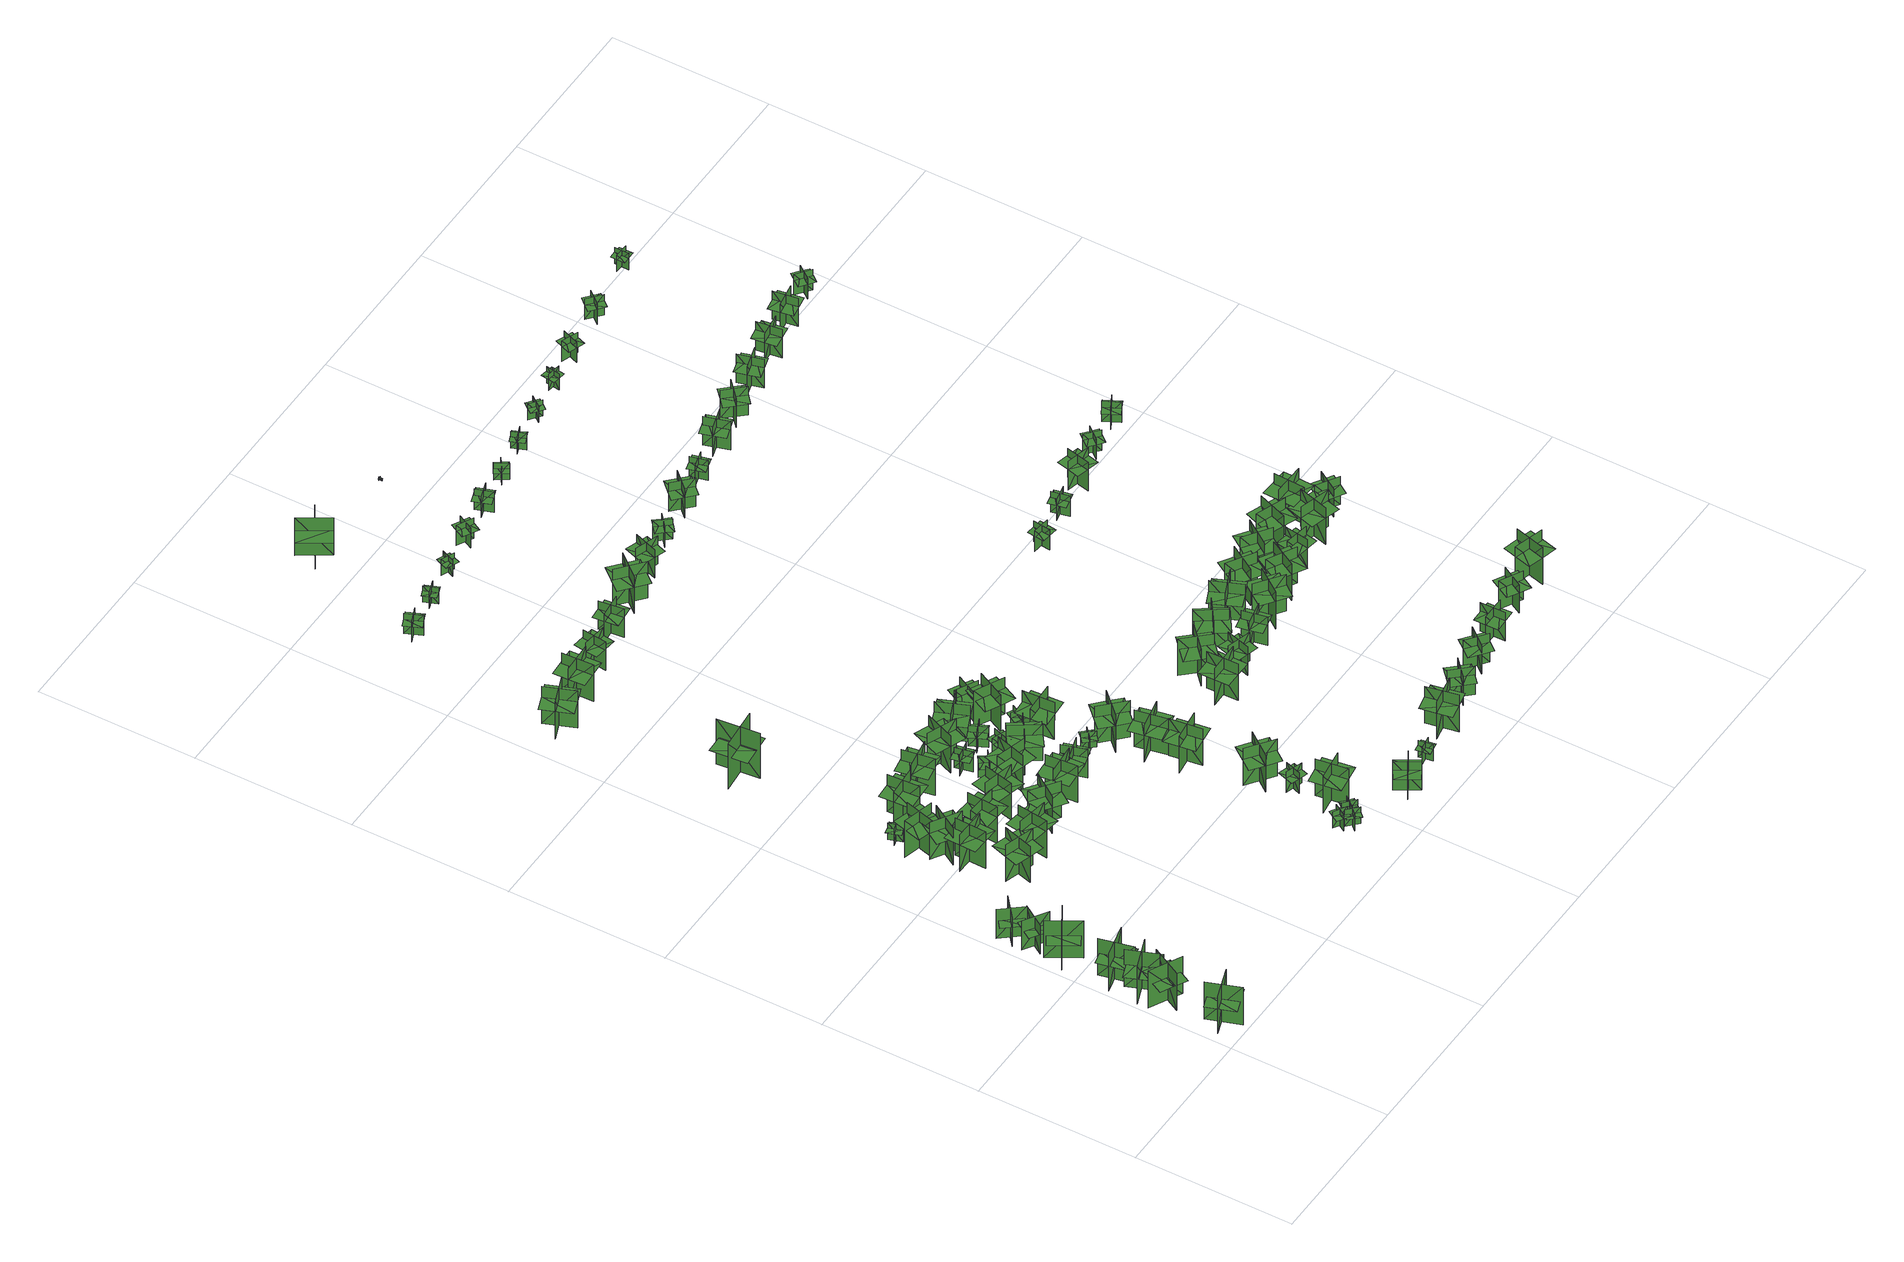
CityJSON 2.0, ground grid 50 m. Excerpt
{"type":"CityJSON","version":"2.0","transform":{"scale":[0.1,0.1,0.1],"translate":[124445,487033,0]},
"CityObjects":{
"tree1":{"type":"SolitaryVegetationObject","geometry":[{"type":"MultiSurface","lod":"1","boundaries":[[[0,1,2]],[[0,2,3]],[[4,5,6]],[[4,6,7]],[[8,9,10]],[[8,10,11]],[[8,12,13]],[[8,13,9]]]}]},
"tree2":{"type":"SolitaryVegetationObject","geometry":[{"type":"MultiSurface","lod":"1","boundaries":[[[14,15,16]],[[14,16,17]],[[18,19,20]],[[18,20,21]],[[22,23,24]],[[22,24,25]],[[22,26,27]],[[22,27,23]]]}]},
"tree3":{"type":"SolitaryVegetationObject","geometry":[{"type":"MultiSurface","lod":"1","boundaries":[[[28,29,30]],[[28,30,31]],[[32,33,34]],[[32,34,35]],[[36,37,38]],[[36,38,39]],[[36,40,41]],[[36,41,37]]]}]},
"tree4":{"type":"SolitaryVegetationObject","geometry":[{"type":"MultiSurface","lod":"1","boundaries":[[[42,43,44]],[[42,44,45]],[[46,47,48]],[[46,48,49]],[[50,51,52]],[[50,52,53]],[[50,54,55]],[[50,55,51]]]}]},
"tree5":{"type":"SolitaryVegetationObject","geometry":[{"type":"MultiSurface","lod":"1","boundaries":[[[56,57,58]],[[56,58,59]],[[60,61,62]],[[60,62,63]],[[64,65,66]],[[64,66,67]],[[64,68,69]],[[64,69,65]]]}]},
"tree6":{"type":"SolitaryVegetationObject","geometry":[{"type":"MultiSurface","lod":"1","boundaries":[[[70,71,72]],[[70,72,73]],[[74,75,76]],[[74,76,77]],[[78,79,80]],[[78,80,81]],[[78,82,83]],[[78,83,79]]]}]},
"tree7":{"type":"SolitaryVegetationObject","geometry":[{"type":"MultiSurface","lod":"1","boundaries":[[[84,85,86]],[[84,86,87]],[[88,89,90]],[[88,90,91]],[[92,93,94]],[[92,94,95]],[[92,96,97]],[[92,97,93]]]}]},
"tree8":{"type":"SolitaryVegetationObject","geometry":[{"type":"MultiSurface","lod":"1","boundaries":[[[98,99,100]],[[98,100,101]],[[102,103,104]],[[102,104,105]],[[106,107,108]],[[106,108,109]],[[106,109,110]],[[106,110,111]]]}]},
"tree9":{"type":"SolitaryVegetationObject","geometry":[{"type":"MultiSurface","lod":"1","boundaries":[[[112,113,114]],[[112,114,115]],[[116,117,118]],[[116,118,119]],[[120,121,122]],[[120,122,123]],[[120,123,124]],[[120,124,125]]]}]},
"tree10":{"type":"SolitaryVegetationObject","geometry":[{"type":"MultiSurface","lod":"1","boundaries":[[[126,127,128]],[[126,128,129]],[[130,131,132]],[[130,132,133]],[[134,135,136]],[[134,136,137]],[[134,137,138]],[[134,138,139]]]}]},
"tree11":{"type":"SolitaryVegetationObject","geometry":[{"type":"MultiSurface","lod":"1","boundaries":[[[140,141,142]],[[140,142,143]],[[144,145,146]],[[144,146,147]],[[148,149,150]],[[148,150,151]],[[148,151,152]],[[148,152,153]]]}]},
"tree12":{"type":"SolitaryVegetationObject","geometry":[{"type":"MultiSurface","lod":"1","boundaries":[[[154,155,156]],[[154,156,157]],[[158,159,160]],[[158,160,161]],[[162,163,164]],[[162,164,165]],[[162,165,166]],[[162,166,167]]]}]},
"tree13":{"type":"SolitaryVegetationObject","geometry":[{"type":"MultiSurface","lod":"1","boundaries":[[[168,169,170]],[[168,170,171]],[[172,173,174]],[[172,174,175]],[[176,177,178]],[[176,178,179]],[[176,179,180]],[[176,180,181]]]}]},
"tree14":{"type":"SolitaryVegetationObject","geometry":[{"type":"MultiSurface","lod":"1","boundaries":[[[182,183,184]],[[182,184,185]],[[186,187,188]],[[186,188,189]],[[190,191,192]],[[190,192,193]],[[190,193,194]],[[190,194,195]]]}]},
"tree15":{"type":"SolitaryVegetationObject","geometry":[{"type":"MultiSurface","lod":"1","boundaries":[[[196,197,198]],[[196,198,199]],[[200,201,202]],[[200,202,203]],[[204,205,206]],[[204,206,207]],[[204,207,208]],[[204,208,209]]]}]},
"tree16":{"type":"SolitaryVegetationObject","geometry":[{"type":"MultiSurface","lod":"1","boundaries":[[[210,211,212]],[[210,212,213]],[[214,215,216]],[[214,216,217]],[[218,219,220]],[[218,220,221]],[[218,222,223]],[[218,223,219]]]}]},
"tree17":{"type":"SolitaryVegetationObject","geometry":[{"type":"MultiSurface","lod":"1","boundaries":[[[224,225,226]],[[224,226,227]],[[228,229,230]],[[228,230,231]],[[232,233,234]],[[232,234,235]],[[232,235,236]],[[232,236,237]]]}]},
"tree18":{"type":"SolitaryVegetationObject","geometry":[{"type":"MultiSurface","lod":"1","boundaries":[[[238,239,240]],[[238,240,241]],[[242,243,244]],[[242,244,245]],[[246,247,248]],[[246,248,249]],[[246,249,250]],[[246,250,251]]]}]},
"tree19":{"type":"SolitaryVegetationObject","geometry":[{"type":"MultiSurface","lod":"1","boundaries":[[[252,253,254]],[[252,254,255]],[[256,257,258]],[[256,258,259]],[[260,261,262]],[[260,262,263]],[[260,263,264]],[[260,264,265]]]}]},
"tree20":{"type":"SolitaryVegetationObject","geometry":[{"type":"MultiSurface","lod":"1","boundaries":[[[266,267,268]],[[266,268,269]],[[270,271,272]],[[270,272,273]],[[274,275,276]],[[274,276,277]],[[274,277,278]],[[274,278,279]]]}]},
"tree21":{"type":"SolitaryVegetationObject","geometry":[{"type":"MultiSurface","lod":"1","boundaries":[[[280,281,282]],[[280,282,283]],[[284,285,286]],[[284,286,287]],[[288,289,290]],[[288,290,291]],[[288,291,292]],[[288,292,293]]]}]},
"tree22":{"type":"SolitaryVegetationObject","geometry":[{"type":"MultiSurface","lod":"1","boundaries":[[[294,295,296]],[[294,296,297]],[[298,299,300]],[[298,300,301]],[[302,303,304]],[[302,304,305]],[[302,305,306]],[[302,306,307]]]}]},
"tree23":{"type":"SolitaryVegetationObject","geometry":[{"type":"MultiSurface","lod":"1","boundaries":[[[308,309,310]],[[308,310,311]],[[312,313,314]],[[312,314,315]],[[316,317,318]],[[316,318,319]],[[316,319,320]],[[316,320,321]]]}]},
"tree24":{"type":"SolitaryVegetationObject","geometry":[{"type":"MultiSurface","lod":"1","boundaries":[[[322,323,324]],[[322,324,325]],[[326,327,328]],[[326,328,329]],[[330,331,332]],[[330,332,333]],[[330,333,334]],[[330,334,335]]]}]},
"tree25":{"type":"SolitaryVegetationObject","geometry":[{"type":"MultiSurface","lod":"1","boundaries":[[[336,337,338]],[[336,338,339]],[[340,341,342]],[[340,342,343]],[[344,345,346]],[[344,346,347]],[[344,347,348]],[[344,348,349]]]}]},
"tree26":{"type":"SolitaryVegetationObject","geometry":[{"type":"MultiSurface","lod":"1","boundaries":[[[350,351,352]],[[350,352,353]],[[354,355,356]],[[354,356,357]],[[358,359,360]],[[358,360,361]],[[358,361,362]],[[358,362,363]]]}]},
"tree27":{"type":"SolitaryVegetationObject","geometry":[{"type":"MultiSurface","lod":"1","boundaries":[[[364,365,366]],[[364,366,367]],[[368,369,370]],[[368,370,371]],[[372,373,374]],[[372,374,375]],[[372,375,376]],[[372,376,377]]]}]},
"tree28":{"type":"SolitaryVegetationObject","geometry":[{"type":"MultiSurface","lod":"1","boundaries":[[[378,379,380]],[[378,380,381]],[[382,383,384]],[[382,384,385]],[[386,387,388]],[[386,388,389]],[[386,389,390]],[[386,390,391]]]}]},
"tree29":{"type":"SolitaryVegetationObject","geometry":[{"type":"MultiSurface","lod":"1","boundaries":[[[392,393,394]],[[392,394,395]],[[396,397,398]],[[396,398,399]],[[400,401,402]],[[400,402,403]],[[400,403,404]],[[400,404,405]]]}]},
"tree30":{"type":"SolitaryVegetationObject","geometry":[{"type":"MultiSurface","lod":"1","boundaries":[[[406,407,408]],[[406,408,409]],[[410,411,412]],[[410,412,413]],[[414,415,416]],[[414,416,417]],[[414,417,418]],[[414,418,419]]]}]},
"tree31":{"type":"SolitaryVegetationObject","geometry":[{"type":"MultiSurface","lod":"1","boundaries":[[[420,421,422]],[[420,422,423]],[[424,425,426]],[[424,426,427]],[[428,429,430]],[[428,430,431]],[[428,431,432]],[[428,432,433]]]}]},
"tree32":{"type":"SolitaryVegetationObject","geometry":[{"type":"MultiSurface","lod":"1","boundaries":[[[434,435,436]],[[434,436,437]],[[438,439,440]],[[438,440,441]],[[442,443,444]],[[442,444,445]],[[442,445,446]],[[442,446,447]]]}]},
"tree33":{"type":"SolitaryVegetationObject","geometry":[{"type":"MultiSurface","lod":"1","boundaries":[[[448,449,450]],[[448,450,451]],[[452,453,454]],[[452,454,455]],[[456,457,458]],[[456,458,459]],[[456,459,460]],[[456,460,461]]]}]},
"tree34":{"type":"SolitaryVegetationObject","geometry":[{"type":"MultiSurface","lod":"1","boundaries":[[[462,463,464]],[[462,464,465]],[[466,467,468]],[[466,468,469]],[[470,471,472]],[[470,472,473]],[[470,473,474]],[[470,474,475]]]}]},
"tree35":{"type":"SolitaryVegetationObject","geometry":[{"type":"MultiSurface","lod":"1","boundaries":[[[476,477,478]],[[476,478,479]],[[480,481,482]],[[480,482,483]],[[484,485,486]],[[484,486,487]],[[484,487,488]],[[484,488,489]]]}]},
"tree36":{"type":"SolitaryVegetationObject","geometry":[{"type":"MultiSurface","lod":"1","boundaries":[[[490,491,492]],[[490,492,493]],[[494,495,496]],[[494,496,497]],[[498,499,500]],[[498,500,501]],[[498,501,502]],[[498,502,503]]]}]},
"tree37":{"type":"SolitaryVegetationObject","geometry":[{"type":"MultiSurface","lod":"1","boundaries":[[[504,505,506]],[[504,506,507]],[[508,509,510]],[[508,510,511]],[[512,513,514]],[[512,514,515]],[[512,515,516]],[[512,516,517]]]}]},
"tree38":{"type":"SolitaryVegetationObject","geometry":[{"type":"MultiSurface","lod":"1","boundaries":[[[518,519,520]],[[518,520,521]],[[522,523,524]],[[522,524,525]],[[526,527,528]],[[526,528,529]],[[526,529,530]],[[526,530,531]]]}]},
"tree39":{"type":"SolitaryVegetationObject","geometry":[{"type":"MultiSurface","lod":"1","boundaries":[[[532,533,534]],[[532,534,535]],[[536,537,538]],[[536,538,539]],[[540,541,542]],[[540,542,543]],[[540,543,544]],[[540,544,545]]]}]},
"tree40":{"type":"SolitaryVegetationObject","geometry":[{"type":"MultiSurface","lod":"1","boundaries":[[[546,547,548]],[[546,548,549]],[[550,551,552]],[[550,552,553]],[[554,555,556]],[[554,556,557]],[[554,557,558]],[[554,558,559]]]}]},
"tree41":{"type":"SolitaryVegetationObject","geometry":[{"type":"MultiSurface","lod":"1","boundaries":[[[560,561,562]],[[560,562,563]],[[564,565,566]],[[564,566,567]],[[568,569,570]],[[568,570,571]],[[568,571,572]],[[568,572,573]]]}]},
"tree42":{"type":"SolitaryVegetationObject","geometry":[{"type":"MultiSurface","lod":"1","boundaries":[[[574,575,576]],[[574,576,577]],[[578,579,580]],[[578,580,581]],[[582,583,584]],[[582,584,585]],[[582,585,586]],[[582,586,587]]]}]},
"tree43":{"type":"SolitaryVegetationObject","geometry":[{"type":"MultiSurface","lod":"1","boundaries":[[[588,589,590]],[[588,590,591]],[[592,593,594]],[[592,594,595]],[[596,597,598]],[[596,598,599]],[[596,599,600]],[[596,600,601]]]}]},
"tree44":{"type":"SolitaryVegetationObject","geometry":[{"type":"MultiSurface","lod":"1","boundaries":[[[602,603,604]],[[602,604,605]],[[606,607,608]],[[606,608,609]],[[610,611,612]],[[610,612,613]],[[610,613,614]],[[610,614,615]]]}]},
"tree45":{"type":"SolitaryVegetationObject","geometry":[{"type":"MultiSurface","lod":"1","boundaries":[[[616,617,618]],[[616,618,619]],[[620,621,622]],[[620,622,623]],[[624,625,626]],[[624,626,627]],[[624,627,628]],[[624,628,629]]]}]},
"tree46":{"type":"SolitaryVegetationObject","geometry":[{"type":"MultiSurface","lod":"1","boundaries":[[[630,631,632]],[[630,632,633]],[[634,635,636]],[[634,636,637]],[[638,639,640]],[[638,640,641]],[[638,641,642]],[[638,642,643]]]}]},
"tree47":{"type":"SolitaryVegetationObject","geometry":[{"type":"MultiSurface","lod":"1","boundaries":[[[644,645,646]],[[644,646,647]],[[648,649,650]],[[648,650,651]],[[652,653,654]],[[652,654,655]],[[652,655,656]],[[652,656,657]]]}]},
"tree48":{"type":"SolitaryVegetationObject","geometry":[{"type":"MultiSurface","lod":"1","boundaries":[[[658,659,660]],[[658,660,661]],[[662,663,664]],[[662,664,665]],[[666,667,668]],[[666,668,669]],[[666,669,670]],[[666,670,671]]]}]},
"tree49":{"type":"SolitaryVegetationObject","geometry":[{"type":"MultiSurface","lod":"1","boundaries":[[[672,673,674]],[[672,674,675]],[[676,677,678]],[[676,678,679]],[[680,681,682]],[[680,682,683]],[[680,683,684]],[[680,684,685]]]}]},
"tree50":{"type":"SolitaryVegetationObject","geometry":[{"type":"MultiSurface","lod":"1","boundaries":[[[686,687,688]],[[686,688,689]],[[690,691,692]],[[690,692,693]],[[694,695,696]],[[694,696,697]],[[694,697,698]],[[694,698,699]]]}]},
"tree51":{"type":"SolitaryVegetationObject","geometry":[{"type":"MultiSurface","lod":"1","boundaries":[[[700,701,702]],[[700,702,703]],[[704,705,706]],[[704,706,707]],[[708,709,710]],[[708,710,711]],[[708,709,712]],[[708,712,713]]]}]},
"tree52":{"type":"SolitaryVegetationObject","geometry":[{"type":"MultiSurface","lod":"1","boundaries":[[[714,715,716]],[[714,716,717]],[[718,719,720]],[[718,720,721]],[[722,723,724]],[[722,724,725]],[[722,725,726]],[[722,726,727]]]}]},
"tree53":{"type":"SolitaryVegetationObject","geometry":[{"type":"MultiSurface","lod":"1","boundaries":[[[728,729,730]],[[728,730,731]],[[732,733,734]],[[732,734,735]],[[736,737,738]],[[736,738,739]],[[736,739,740]],[[736,740,741]]]}]},
"tree54":{"type":"SolitaryVegetationObject","geometry":[{"type":"MultiSurface","lod":"1","boundaries":[[[742,743,744]],[[742,744,745]],[[746,747,748]],[[746,748,749]],[[750,751,752]],[[750,752,753]],[[750,753,754]],[[750,754,755]]]}]},
"tree55":{"type":"SolitaryVegetationObject","geometry":[{"type":"MultiSurface","lod":"1","boundaries":[[[756,757,758]],[[756,758,759]],[[760,761,762]],[[760,762,763]],[[764,765,766]],[[764,766,767]],[[764,767,768]],[[764,768,769]]]}]},
"tree56":{"type":"SolitaryVegetationObject","geometry":[{"type":"MultiSurface","lod":"1","boundaries":[[[770,771,772]],[[770,772,773]],[[774,775,776]],[[774,776,777]],[[778,779,780]],[[778,780,781]],[[778,781,782]],[[778,782,783]]]}]},
"tree57":{"type":"SolitaryVegetationObject","geometry":[{"type":"MultiSurface","lod":"1","boundaries":[[[784,785,786]],[[784,786,787]],[[788,789,790]],[[788,790,791]],[[792,793,794]],[[792,794,795]],[[792,795,796]],[[792,796,797]]]}]},
"tree58":{"type":"SolitaryVegetationObject","geometry":[{"type":"MultiSurface","lod":"1","boundaries":[[[798,799,800]],[[798,800,801]],[[802,803,804]],[[802,804,805]],[[806,807,808]],[[806,808,809]],[[806,809,810]],[[806,810,811]]]}]},
"tree59":{"type":"SolitaryVegetationObject","geometry":[{"type":"MultiSurface","lod":"1","boundaries":[[[812,813,814]],[[812,814,815]],[[816,817,818]],[[816,818,819]],[[820,821,822]],[[820,822,823]],[[820,823,824]],[[820,824,825]]]}]},
"tree60":{"type":"SolitaryVegetationObject","geometry":[{"type":"MultiSurface","lod":"1","boundaries":[[[826,827,828]],[[826,828,829]],[[830,831,832]],[[830,832,833]],[[834,835,836]],[[834,836,837]],[[834,837,838]],[[834,838,839]]]}]},
"tree61":{"type":"SolitaryVegetationObject","geometry":[{"type":"MultiSurface","lod":"1","boundaries":[[[840,841,842]],[[840,842,843]],[[844,845,846]],[[844,846,847]],[[848,849,850]],[[848,850,851]],[[848,851,852]],[[848,852,853]]]}]},
"tree62":{"type":"SolitaryVegetationObject","geometry":[{"type":"MultiSurface","lod":"1","boundaries":[[[854,855,856]],[[854,856,857]],[[858,859,860]],[[858,860,861]],[[862,863,864]],[[862,864,865]],[[862,865,866]],[[862,866,867]]]}]},
"tree63":{"type":"SolitaryVegetationObject","geometry":[{"type":"MultiSurface","lod":"1","boundaries":[[[868,869,870]],[[868,870,871]],[[872,873,874]],[[872,874,875]],[[876,877,878]],[[876,878,879]],[[876,879,880]],[[876,880,881]]]}]},
"tree64":{"type":"SolitaryVegetationObject","geometry":[{"type":"MultiSurface","lod":"1","boundaries":[[[882,883,884]],[[882,884,885]],[[886,887,888]],[[886,888,889]],[[890,891,892]],[[890,892,893]],[[890,893,894]],[[890,894,895]]]}]},
"tree65":{"type":"SolitaryVegetationObject","geometry":[{"type":"MultiSurface","lod":"1","boundaries":[[[896,897,898]],[[896,898,899]],[[900,901,902]],[[900,902,903]],[[904,905,906]],[[904,906,907]],[[904,907,908]],[[904,908,909]]]}]},
"tree66":{"type":"SolitaryVegetationObject","geometry":[{"type":"MultiSurface","lod":"1","boundaries":[[[910,911,912]],[[910,912,913]],[[914,915,916]],[[914,916,917]],[[918,919,920]],[[918,920,921]],[[918,921,922]],[[918,922,923]]]}]},
"tree67":{"type":"SolitaryVegetationObject","geometry":[{"type":"MultiSurface","lod":"1","boundaries":[[[924,925,926]],[[924,926,927]],[[928,929,930]],[[928,930,931]],[[932,933,934]],[[932,934,935]],[[932,935,936]],[[932,936,937]]]}]},
"tree68":{"type":"SolitaryVegetationObject","geometry":[{"type":"MultiSurface","lod":"1","boundaries":[[[938,939,940]],[[938,940,941]],[[942,943,944]],[[942,944,945]],[[946,947,948]],[[946,948,949]],[[946,949,950]],[[946,950,951]]]}]},
"tree69":{"type":"SolitaryVegetationObject","geometry":[{"type":"MultiSurface","lod":"1","boundaries":[[[952,953,954]],[[952,954,955]],[[956,957,958]],[[956,958,959]],[[960,961,962]],[[960,962,963]],[[960,963,964]],[[960,964,965]]]}]},
"tree70":{"type":"SolitaryVegetationObject","geometry":[{"type":"MultiSurface","lod":"1","boundaries":[[[966,967,968]],[[966,968,969]],[[970,971,972]],[[970,972,973]],[[974,975,976]],[[974,976,977]],[[974,977,978]],[[974,978,979]]]}]},
"tree71":{"type":"SolitaryVegetationObject","geometry":[{"type":"MultiSurface","lod":"1","boundaries":[[[980,981,982]],[[980,982,983]],[[984,985,986]],[[984,986,987]],[[988,989,990]],[[988,990,991]],[[988,991,992]],[[988,992,993]]]}]},
"tree72":{"type":"SolitaryVegetationObject","geometry":[{"type":"MultiSurface","lod":"1","boundaries":[[[994,995,996]],[[994,996,997]],[[998,999,1000]],[[998,1000,1001]],[[1002,1003,1004]],[[1002,1004,1005]],[[1002,1005,1006]],[[1002,1006,1007]]]}]},
"tree73":{"type":"SolitaryVegetationObject","geometry":[{"type":"MultiSurface","lod":"1","boundaries":[[[1008,1009,1010]],[[1008,1010,1011]],[[1012,1013,1014]],[[1012,1014,1015]],[[1016,1017,1018]],[[1016,1018,1019]],[[1016,1019,1020]],[[1016,1020,1021]]]}]},
"tree74":{"type":"SolitaryVegetationObject","geometry":[{"type":"MultiSurface","lod":"1","boundaries":[[[1022,1023,1024]],[[1022,1024,1025]],[[1026,1027,1028]],[[1026,1028,1029]],[[1030,1031,1032]],[[1030,1032,1033]],[[1030,1033,1034]],[[1030,1034,1035]]]}]},
"tree75":{"type":"SolitaryVegetationObject","geometry":[{"type":"MultiSurface","lod":"1","boundaries":[[[1036,1037,1038]],[[1036,1038,1039]],[[1040,1041,1042]],[[1040,1042,1043]],[[1044,1045,1046]],[[1044,1046,1047]],[[1044,1047,1048]],[[1044,1048,1049]]]}]},
"tree76":{"type":"SolitaryVegetationObject","geometry":[{"type":"MultiSurface","lod":"1","boundaries":[[[1050,1051,1052]],[[1050,1052,1053]],[[1054,1055,1056]],[[1054,1056,1057]],[[1058,1059,1060]],[[1058,1060,1061]],[[1058,1061,1062]],[[1058,1062,1063]]]}]},
"tree77":{"type":"SolitaryVegetationObject","geometry":[{"type":"MultiSurface","lod":"1","boundaries":[[[1064,1065,1066]],[[1064,1066,1067]],[[1068,1069,1070]],[[1068,1070,1071]],[[1072,1073,1074]],[[1072,1074,1075]],[[1072,1075,1076]],[[1072,1076,1077]]]}]},
"tree78":{"type":"SolitaryVegetationObject","geometry":[{"type":"MultiSurface","lod":"1","boundaries":[[[1078,1079,1080]],[[1078,1080,1081]],[[1082,1083,1084]],[[1082,1084,1085]],[[1086,1087,1088]],[[1086,1088,1089]],[[1086,1089,1090]],[[1086,1090,1091]]]}]},
"tree79":{"type":"SolitaryVegetationObject","geometry":[{"type":"MultiSurface","lod":"1","boundaries":[[[1092,1093,1094]],[[1092,1094,1095]],[[1096,1097,1098]],[[1096,1098,1099]],[[1100,1101,1102]],[[1100,1102,1103]],[[1100,1103,1104]],[[1100,1104,1105]]]}]},
"tree80":{"type":"SolitaryVegetationObject","geometry":[{"type":"MultiSurface","lod":"1","boundaries":[[[1106,1107,1108]],[[1106,1108,1109]],[[1110,1111,1112]],[[1110,1112,1113]],[[1114,1115,1116]],[[1114,1116,1117]],[[1114,1117,1118]],[[1114,1118,1119]]]}]},
"tree81":{"type":"SolitaryVegetationObject","geometry":[{"type":"MultiSurface","lod":"1","boundaries":[[[1120,1121,1122]],[[1120,1122,1123]],[[1124,1125,1126]],[[1124,1126,1127]],[[1128,1129,1130]],[[1128,1130,1131]],[[1128,1131,1132]],[[1128,1132,1133]]]}]},
"tree82":{"type":"SolitaryVegetationObject","geometry":[{"type":"MultiSurface","lod":"1","boundaries":[[[1134,1135,1136]],[[1134,1136,1137]],[[1138,1139,1140]],[[1138,1140,1141]],[[1142,1143,1144]],[[1142,1144,1145]],[[1142,1145,1146]],[[1142,1146,1147]]]}]},
"tree83":{"type":"SolitaryVegetationObject","geometry":[{"type":"MultiSurface","lod":"1","boundaries":[[[1148,1149,1150]],[[1148,1150,1151]],[[1152,1153,1154]],[[1152,1154,1155]],[[1156,1157,1158]],[[1156,1158,1159]],[[1156,1159,1160]],[[1156,1160,1161]]]}]},
"tree84":{"type":"SolitaryVegetationObject","geometry":[{"type":"MultiSurface","lod":"1","boundaries":[[[1162,1163,1164]],[[1162,1164,1165]],[[1166,1167,1168]],[[1166,1168,1169]],[[1170,1171,1172]],[[1170,1172,1173]],[[1170,1173,1174]],[[1170,1174,1175]]]}]},
"tree85":{"type":"SolitaryVegetationObject","geometry":[{"type":"MultiSurface","lod":"1","boundaries":[[[1176,1177,1178]],[[1176,1178,1179]],[[1180,1181,1182]],[[1180,1182,1183]],[[1184,1185,1186]],[[1184,1186,1187]],[[1184,1187,1188]],[[1184,1188,1189]]]}]},
"tree86":{"type":"SolitaryVegetationObject","geometry":[{"type":"MultiSurface","lod":"1","boundaries":[[[1190,1191,1192]],[[1190,1192,1193]],[[1194,1195,1196]],[[1194,1196,1197]],[[1198,1199,1200]],[[1198,1200,1201]],[[1198,1201,1202]],[[1198,1202,1203]]]}]},
"tree87":{"type":"SolitaryVegetationObject","geometry":[{"type":"MultiSurface","lod":"1","boundaries":[[[1204,1205,1206]],[[1204,1206,1207]],[[1208,1209,1210]],[[1208,1210,1211]],[[1212,1213,1214]],[[1212,1214,1215]],[[1212,1215,1216]],[[1212,1216,1217]]]}]},
"tree88":{"type":"SolitaryVegetationObject","geometry":[{"type":"MultiSurface","lod":"1","boundaries":[[[1218,1219,1220]],[[1218,1220,1221]],[[1222,1223,1224]],[[1222,1224,1225]],[[1226,1227,1228]],[[1226,1228,1229]],[[1226,1229,1230]],[[1226,1230,1231]]]}]},
"tree89":{"type":"SolitaryVegetationObject","geometry":[{"type":"MultiSurface","lod":"1","boundaries":[[[1232,1233,1234]],[[1232,1234,1235]],[[1236,1237,1238]],[[1236,1238,1239]],[[1240,1241,1242]],[[1240,1242,1243]],[[1240,1243,1244]],[[1240,1244,1245]]]}]},
"tree90":{"type":"SolitaryVegetationObject","geometry":[{"type":"MultiSurface","lod":"1","boundaries":[[[1246,1247,1248]],[[1246,1248,1249]],[[1250,1251,1252]],[[1250,1252,1253]],[[1254,1255,1256]],[[1254,1256,1257]],[[1254,1257,1258]],[[1254,1258,1259]]]}]},
"tree91":{"type":"SolitaryVegetationObject","geometry":[{"type":"MultiSurface","lod":"1","boundaries":[[[1260,1261,1262]],[[1260,1262,1263]],[[1264,1265,1266]],[[1264,1266,1267]],[[1268,1269,1270]],[[1268,1270,1271]],[[1268,1271,1272]],[[1268,1272,1273]]]}]},
"tree92":{"type":"SolitaryVegetationObject","geometry":[{"type":"MultiSurface","lod":"1","boundaries":[[[1274,1275,1276]],[[1274,1276,1277]],[[1278,1279,1280]],[[1278,1280,1281]],[[1282,1283,1284]],[[1282,1284,1285]],[[1282,1285,1286]],[[1282,1286,1287]]]}]},
"tree93":{"type":"SolitaryVegetationObject","geometry":[{"type":"MultiSurface","lod":"1","boundaries":[[[1288,1289,1290]],[[1288,1290,1291]],[[1292,1293,1294]],[[1292,1294,1295]],[[1296,1297,1298]],[[1296,1298,1299]],[[1296,1299,1300]],[[1296,1300,1301]]]}]},
"tree94":{"type":"SolitaryVegetationObject","geometry":[{"type":"MultiSurface","lod":"1","boundaries":[[[1302,1303,1304]],[[1302,1304,1305]],[[1306,1307,1308]],[[1306,1308,1309]],[[1310,1311,1312]],[[1310,1312,1313]],[[1310,1313,1314]],[[1310,1314,1315]]]}]},
"tree95":{"type":"SolitaryVegetationObject","geometry":[{"type":"MultiSurface","lod":"1","boundaries":[[[1316,1317,1318]],[[1316,1318,1319]],[[1320,1321,1322]],[[1320,1322,1323]],[[1324,1325,1326]],[[1324,1326,1327]],[[1324,1327,1328]],[[1324,1328,1329]]]}]},
"tree96":{"type":"SolitaryVegetationObject","geometry":[{"type":"MultiSurface","lod":"1","boundaries":[[[1330,1331,1332]],[[1330,1332,1333]],[[1334,1335,1336]],[[1334,1336,1337]],[[1338,1339,1340]],[[1338,1340,1341]],[[1338,1341,1342]],[[1338,1342,1343]]]}]},
"tree97":{"type":"SolitaryVegetationObject","geometry":[{"type":"MultiSurface","lod":"1","boundaries":[[[1344,1345,1346]],[[1344,1346,1347]],[[1348,1349,1350]],[[1348,1350,1351]],[[1352,1353,1354]],[[1352,1354,1355]],[[1352,1355,1356]],[[1352,1356,1357]]]}]},
"tree98":{"type":"SolitaryVegetationObject","geometry":[{"type":"MultiSurface","lod":"1","boundaries":[[[1358,1359,1360]],[[1358,1360,1361]],[[1362,1363,1364]],[[1362,1364,1365]],[[1366,1367,1368]],[[1366,1368,1369]],[[1366,1369,1370]],[[1366,1370,1371]]]}]},
"tree99":{"type":"SolitaryVegetationObject","geometry":[{"type":"MultiSurface","lod":"1","boundaries":[[[1372,1373,1374]],[[1372,1374,1375]],[[1376,1377,1378]],[[1376,1378,1379]],[[1380,1381,1382]],[[1380,1382,1383]],[[1380,1383,1384]],[[1380,1384,1385]]]}]},
"tree100":{"type":"SolitaryVegetationObject","geometry":[{"type":"MultiSurface","lod":"1","boundaries":[[[1386,1387,1388]],[[1386,1388,1389]],[[1390,1391,1392]],[[1390,1392,1393]],[[1394,1395,1396]],[[1394,1396,1397]],[[1394,1397,1398]],[[1394,1398,1399]]]}]}
},
"vertices":[
[50,115,23],[86,13,23],[86,13,164],[50,115,164],[21,54,23],[21,54,164],[123,90,164],[123,90,23],[56,110,110],[87,21,110],[129,36,110],[98,125,110],[13,95,110],[44,6,110],
[44,199,19],[94,295,19],[94,295,159],[44,199,159],[108,220,19],[108,220,159],[12,270,159],[12,270,19],[43,208,105],[87,291,105],[48,312,105],[4,228,105],[83,186,105],[127,270,105],
[113,343,17],[11,305,17],[11,305,157],[113,343,157],[50,371,17],[50,371,157],[89,269,157],[89,269,17],[108,337,103],[19,303,103],[35,262,103],[123,296,103],[91,379,103],[3,346,103],
[52,457,15],[76,352,15],[76,352,155],[52,457,155],[16,399,15],[16,399,155],[122,424,155],[122,424,15],[57,452,101],[79,360,101],[122,370,101],[100,462,101],[13,441,101],[34,349,101],
[37,619,12],[92,526,12],[92,526,152],[37,619,152],[21,553,12],[21,553,152],[114,608,152],[114,608,12],[44,615,98],[92,534,98],[130,556,98],[82,637,98],[5,592,98],[53,511,98],
[33,687,11],[104,641,11],[104,641,120],[33,687,120],[45,635,11],[45,635,120],[91,706,120],[91,706,11],[40,687,79],[102,647,79],[120,676,79],[58,715,79],[21,657,79],[83,617,79],
[36,770,10],[90,705,10],[90,705,119],[36,770,119],[31,717,10],[31,717,119],[97,771,119],[97,771,10],[42,768,77],[89,711,77],[115,733,77],[69,790,77],[15,746,77],[61,689,77],
[237,863,12],[332,834,12],[332,834,150],[237,863,150],[268,804,12],[297,899,12],[297,899,150],[268,804,150],[268,804,111],[315,790,111],[345,885,111],[297,899,111],[250,914,111],[220,819,111],
[254,1035,13],[251,935,13],[251,935,152],[254,1035,152],[205,990,13],[305,987,13],[305,987,152],[205,990,152],[205,990,113],[204,940,113],[303,937,113],[305,987,113],[306,1037,113],[207,1040,113],
[203,1084,13],[288,1032,13],[288,1032,152],[203,1084,152],[218,1019,13],[270,1104,13],[270,1104,152],[218,1019,152],[218,1019,113],[260,993,113],[313,1078,113],[270,1104,113],[228,1130,113],[175,1045,113],
[271,1121,13],[174,1146,13],[174,1146,152],[271,1121,152],[238,1178,13],[212,1082,13],[212,1082,152],[238,1178,152],[238,1178,113],[190,1191,113],[164,1095,113],[212,1082,113],[260,1069,113],[286,1165,113],
[196,1194,15],[238,1207,15],[238,1207,77],[196,1194,77],[222,1180,15],[208,1222,15],[208,1222,77],[222,1180,77],[222,1180,60],[243,1187,60],[229,1229,60],[208,1222,60],[187,1216,60],[201,1173,60],
[392,917,9],[377,818,9],[377,818,148],[392,917,148],[338,878,9],[437,862,9],[437,862,148],[338,878,148],[338,878,109],[330,829,109],[429,813,109],[437,862,109],[445,912,109],[346,927,109],
[403,1009,12],[304,1016,12],[304,1016,150],[403,1009,150],[360,1059,12],[353,960,12],[353,960,150],[360,1059,150],[360,1059,112],[311,1063,112],[303,964,112],[353,960,112],[403,956,112],[410,1056,112],
[350,1236,15],[251,1229,15],[251,1229,154],[350,1236,154],[301,1280,15],[307,1180,15],[307,1180,154],[301,1280,154],[301,1280,115],[251,1277,115],[257,1177,115],[307,1180,115],[357,1184,115],[351,1283,115],
[231,1643,14],[218,1774,14],[218,1774,185],[231,1643,185],[283,1707,14],[283,1707,185],[151,1695,185],[151,1695,14],[225,1651,119],[214,1765,119],[160,1761,119],[171,1646,119],[280,1656,119],[269,1771,119],
[467,855,9],[524,936,9],[524,936,148],[467,855,148],[532,866,9],[451,923,9],[451,923,148],[532,866,148],[532,866,109],[561,907,109],[480,964,109],[451,923,109],[422,882,109],[504,825,109],
[473,1071,13],[450,975,13],[450,975,151],[473,1071,151],[416,1037,13],[513,1014,13],[513,1014,151],[416,1037,151],[416,1037,112],[404,989,112],[501,965,112],[513,1014,112],[525,1062,112],[428,1086,112],
[166,2236,14],[73,2200,14],[73,2200,153],[166,2236,153],[106,2263,14],[142,2170,14],[142,2170,153],[106,2263,153],[106,2263,114],[59,2245,114],[95,2152,114],[142,2170,114],[188,2188,114],[152,2281,114],
[405,1298,15],[422,1200,15],[422,1200,154],[405,1298,154],[367,1244,15],[465,1261,15],[465,1261,154],[367,1244,154],[367,1244,115],[375,1195,115],[473,1212,115],[465,1261,115],[457,1310,115],[358,1293,115],
[598,957,10],[606,858,10],[606,858,148],[598,957,148],[555,906,10],[654,915,10],[654,915,148],[555,906,148],[555,906,109],[559,857,109],[658,866,109],[654,915,109],[649,965,109],[550,956,109],
[560,1005,13],[587,1101,13],[587,1101,152],[560,1005,152],[618,1037,13],[522,1064,13],[522,1064,152],[618,1037,152],[618,1037,113],[631,1085,113],[535,1112,113],[522,1064,113],[509,1016,113],[604,989,113],
[575,1093,15],[543,1138,15],[543,1138,92],[575,1093,92],[581,1130,15],[536,1097,15],[536,1097,92],[581,1130,92],[581,1130,71],[565,1152,71],[520,1120,71],[536,1097,71],[553,1075,71],[597,1107,71],
[542,1214,16],[554,1160,16],[554,1160,92],[542,1214,92],[522,1183,16],[576,1195,16],[576,1195,92],[522,1183,92],[522,1183,71],[528,1156,71],[582,1169,71],[576,1195,71],[570,1222,71],[516,1210,71],
[496,1272,14],[588,1235,14],[588,1235,153],[496,1272,153],[521,1211,14],[558,1304,14],[558,1304,153],[521,1211,153],[521,1211,114],[568,1193,114],[605,1285,114],[558,1304,114],[512,1322,114],[475,1229,114],
[247,2286,15],[252,2186,15],[252,2186,153],[247,2286,153],[202,2237,15],[302,2242,15],[302,2242,153],[202,2237,153],[202,2237,114],[205,2187,114],[304,2192,114],[302,2242,114],[299,2291,114],[200,2286,114],
[905,216,17],[882,178,17],[882,178,78],[905,216,78],[876,209,17],[914,186,17],[914,186,78],[876,209,78],[876,209,61],[865,190,61],[902,167,61],[914,186,61],[926,204,61],[888,228,61],
[927,185,17],[897,153,17],[897,153,79],[927,185,79],[898,185,17],[930,154,17],[930,154,79],[898,185,79],[898,185,61],[883,169,61],[915,138,61],[930,154,61],[945,170,61],[913,201,61],
[724,935,11],[650,912,11],[650,912,119],[724,935,119],[679,959,11],[701,885,11],[701,885,119],[679,959,119],[679,959,88],[641,948,88],[664,874,88],[701,885,88],[738,896,88],[716,970,88],
[701,1091,14],[619,1035,14],[619,1035,152],[701,1091,152],[636,1104,14],[692,1022,14],[692,1022,152],[636,1104,152],[636,1104,114],[595,1075,114],[651,993,114],[692,1022,114],[733,1050,114],[677,1132,114],
[677,1123,16],[625,1142,16],[625,1142,93],[677,1123,93],[662,1157,16],[643,1105,16],[643,1105,93],[662,1157,93],[662,1157,71],[636,1166,71],[617,1115,71],[643,1105,71],[669,1095,71],[688,1147,71],
[918,206,17],[952,177,17],[952,177,78],[918,206,78],[920,176,17],[949,210,17],[949,210,78],[920,176,78],[920,176,61],[937,162,61],[966,196,61],[949,210,61],[932,224,61],[903,190,61],
[634,1224,16],[658,1174,16],[658,1174,93],[634,1224,93],[622,1190,16],[672,1213,16],[672,1213,93],[622,1190,93],[622,1190,71],[633,1164,71],[683,1188,71],[672,1213,71],[660,1238,71],[610,1215,71],
[591,1255,14],[683,1293,14],[683,1293,152],[591,1255,152],[652,1229,14],[614,1321,14],[614,1321,152],[652,1229,152],[652,1229,114],[698,1248,114],[660,1340,114],[614,1321,114],[568,1302,114],[606,1210,114],
[241,2751,17],[190,2729,17],[190,2729,94],[241,2751,94],[207,2765,17],[229,2714,17],[229,2714,94],[207,2765,94],[207,2765,72],[182,2754,72],[204,2703,72],[229,2714,72],[254,2725,72],[232,2776,72],
[1015,278,14],[916,264,14],[916,264,152],[1015,278,152],[962,318,14],[976,220,14],[976,220,152],[962,318,152],[962,318,114],[913,311,114],[927,213,114],[976,220,114],[1025,227,114],[1011,325,114],
[381,2298,15],[372,2221,15],[372,2221,123],[381,2298,123],[340,2266,15],[417,2257,15],[417,2257,123],[340,2266,123],[340,2266,92],[336,2228,92],[413,2219,92],[417,2257,92],[422,2296,92],[345,2305,92],
[929,391,16],[982,374,16],[982,374,93],[929,391,93],[945,358,16],[963,410,16],[963,410,93],[945,358,93],[945,358,71],[972,349,71],[989,402,71],[963,410,71],[936,419,71],[919,366,71],
[894,506,14],[974,446,14],[974,446,153],[894,506,153],[903,440,14],[963,519,14],[963,519,153],[903,440,153],[903,440,114],[943,410,114],[1003,490,114],[963,519,114],[923,549,114],[863,470,114],
[814,957,13],[782,927,13],[782,927,74],[814,957,74],[785,958,13],[815,926,13],[815,926,74],[785,958,74],[785,958,57],[769,943,57],[799,911,57],[815,926,57],[831,942,57],[801,974,57],
[902,641,14],[889,740,14],[889,740,153],[902,641,153],[943,693,14],[844,680,14],[844,680,153],[943,693,153],[943,693,114],[936,743,114],[838,730,114],[844,680,114],[851,631,114],[950,644,114],
[780,1039,14],[774,1138,14],[774,1138,153],[781,1039,153],[825,1088,14],[725,1082,14],[725,1082,153],[825,1088,153],[825,1088,114],[822,1138,114],[722,1132,114],[725,1082,114],[728,1032,114],[828,1038,114],
[777,1169,16],[757,1129,16],[757,1129,78],[777,1169,78],[749,1159,16],[788,1140,16],[788,1140,78],[749,1159,78],[749,1159,60],[739,1140,60],[778,1120,60],[788,1140,60],[798,1159,60],[759,1179,60],
[795,1206,14],[705,1250,14],[705,1250,152],[795,1206,152],[774,1269,14],[730,1180,14],[730,1180,152],[774,1269,152],[774,1269,113],[729,1291,113],[685,1202,113],[730,1180,113],[774,1158,113],[818,1247,113],
[869,839,14],[889,741,14],[889,741,152],[869,839,152],[832,784,14],[930,804,14],[930,804,152],[832,784,152],[832,784,114],[842,735,114],[940,755,114],[930,804,114],[920,852,114],[822,833,114],
[774,1278,14],[705,1313,14],[705,1313,122],[774,1278,122],[758,1327,14],[723,1258,14],[723,1258,122],[758,1327,122],[758,1327,92],[724,1345,92],[688,1276,92],[723,1258,92],[757,1240,92],[793,1309,92],
[826,939,11],[897,869,11],[897,869,150],[826,939,150],[826,872,11],[896,944,11],[896,944,150],[826,872,150],[826,872,111],[862,838,111],[931,909,111],[896,944,111],[860,978,111],[790,907,111],
[1081,95,14],[1148,135,14],[1148,135,121],[1081,95,121],[1131,82,14],[1091,149,14],[1091,149,121],[1131,82,121],[1131,82,91],[1164,102,91],[1124,169,91],[1091,149,91],[1058,128,91],[1098,62,91],
[328,2757,17],[370,2772,17],[370,2772,78],[328,2757,78],[355,2744,17],[340,2786,17],[340,2786,78],[355,2744,78],[355,2744,61],[376,2752,61],[360,2793,61],[340,2786,61],[319,2778,61],[334,2737,61],
[540,2290,15],[463,2282,15],[463,2282,122],[540,2290,122],[500,2323,15],[509,2246,15],[509,2246,122],[500,2323,122],[500,2323,92],[462,2319,92],[470,2242,92],[509,2246,92],[547,2250,92],[539,2327,92],
[370,3088,17],[314,3178,17],[314,3178,158],[370,3088,158],[386,3158,17],[297,3102,17],[297,3102,158],[386,3158,158],[373,3090,111],[317,3180,111],[272,3152,111],[328,3062,111],[353,3202,111],[409,3113,111],
[1261,140,15],[1217,132,15],[1217,132,77],[1261,140,77],[1236,157,15],[1244,114,15],[1244,114,77],[1236,157,77],[1236,157,60],[1215,153,60],[1222,110,60],[1244,114,60],[1266,117,60],[1258,161,60],
[468,2768,17],[485,2809,17],[485,2809,78],[468,2768,78],[495,2779,17],[454,2796,17],[454,2796,78],[495,2779,78],[495,2779,61],[504,2799,61],[463,2816,61],[454,2796,61],[446,2775,61],[487,2759,61],
[599,2338,14],[675,2273,14],[675,2273,152],[599,2338,152],[604,2272,14],[668,2347,14],[668,2347,152],[604,2272,152],[604,2272,113],[642,2239,113],[706,2315,113],[668,2347,113],[630,2380,113],[566,2304,113],
[1121,736,15],[1221,737,15],[1221,737,153],[1121,736,153],[1169,690,15],[1167,789,15],[1167,789,153],[1169,690,153],[1169,690,114],[1218,690,114],[1217,790,114],[1167,789,114],[1117,788,114],[1119,689,114],
[1325,152,13],[1423,171,13],[1423,171,152],[1325,152,152],[1380,114,13],[1361,212,13],[1361,212,152],[1380,114,152],[1380,114,113],[1429,124,113],[1409,222,113],[1361,212,113],[1312,202,113],[1331,105,113],
[625,2797,17],[576,2823,17],[576,2823,93],[625,2797,93],[614,2833,17],[589,2784,17],[589,2784,93],[614,2833,93],[614,2833,72],[590,2845,72],[564,2796,72],[589,2784,72],[613,2771,72],[639,2820,72],
[1235,807,16],[1167,881,16],[1167,881,154],[1235,807,154],[1238,874,16],[1165,806,16],[1165,806,154],[1238,874,154],[1238,874,116],[1204,910,116],[1131,843,116],[1165,806,116],[1198,770,116],[1272,837,116],
[728,2343,15],[801,2318,15],[801,2318,122],[728,2343,122],[751,2296,15],[776,2369,15],[776,2369,122],[751,2296,122],[751,2296,92],[787,2284,92],[812,2357,92],[776,2369,92],[739,2382,92],[714,2309,92],
[1242,766,15],[1317,744,15],[1317,744,123],[1242,766,123],[1267,720,15],[1289,795,15],[1289,795,123],[1267,720,123],[1267,720,93],[1304,710,93],[1326,784,93],[1289,795,93],[1251,806,93],[1230,731,93],
[1473,208,15],[1526,151,15],[1526,151,122],[1473,208,122],[1471,157,15],[1528,209,15],[1528,209,122],[1471,157,122],[1471,157,92],[1497,128,92],[1554,181,92],[1528,209,92],[1501,238,92],[1445,185,92],
[1340,823,15],[1284,905,15],[1284,905,153],[1340,823,153],[1353,888,15],[1271,831,15],[1271,831,153],[1353,888,153],[1353,888,114],[1324,929,114],[1242,872,114],[1271,831,114],[1299,790,114],[1381,847,114],
[722,2855,17],[741,2802,17],[741,2802,94],[722,2855,94],[706,2822,17],[758,2840,17],[758,2840,94],[706,2822,94],[706,2822,72],[715,2795,72],[767,2814,72],[758,2840,72],[749,2866,72],[697,2848,72],
[906,2334,15],[870,2376,15],[870,2376,92],[906,2334,92],[909,2371,15],[867,2335,15],[867,2335,92],[909,2371,92],[909,2371,71],[891,2392,71],[849,2356,71],[867,2335,71],[884,2314,71],[927,2350,71],
[1379,809,15],[1395,733,15],[1395,733,123],[1379,809,123],[1351,766,15],[1427,782,15],[1427,782,123],[1351,766,123],[1351,766,93],[1359,728,93],[1435,744,93],[1427,782,93],[1419,820,93],[1343,804,93],
[686,3128,19],[693,3128,19],[693,3139,19],[686,3139,19],[689,3128,23],[689,3128,15],[689,3139,15],[689,3139,23],[689,3136,23],[693,3136,23],[693,3136,15],[689,3136,15],[685,3136,15],[685,3136,23],
[1604,178,15],[1652,239,15],[1652,239,123],[1604,178,123],[1655,184,15],[1594,232,15],[1594,232,123],[1655,184,123],[1655,184,92],[1679,214,92],[1618,262,92],[1594,232,92],[1570,202,92],[1631,154,92],
[1384,862,14],[1475,902,14],[1475,902,153],[1384,862,153],[1446,837,14],[1406,929,14],[1406,929,153],[1446,837,153],[1446,837,114],[1491,857,114],[1452,948,114],[1406,929,114],[1360,909,114],[1400,818,114],
[848,2869,17],[872,2832,17],[872,2832,79],[848,2869,79],[842,2840,17],[879,2865,17],[879,2865,79],[842,2840,79],[842,2840,61],[854,2822,61],[891,2846,61],[879,2865,61],[867,2883,61],[830,2859,61],
[993,2400,14],[1049,2347,14],[1049,2347,122],[993,2400,122],[994,2349,14],[1047,2405,14],[1047,2405,122],[994,2349,122],[994,2349,92],[1022,2322,92],[1075,2378,92],[1047,2405,92],[1019,2432,92],[966,2375,92],
[1522,831,14],[1463,750,14],[1463,750,153],[1522,831,153],[1456,821,14],[1537,762,14],[1537,762,153],[1456,821,153],[1456,821,114],[1427,781,114],[1507,722,114],[1537,762,114],[1566,802,114],[1486,861,114],
[1572,875,14],[1488,927,14],[1488,927,152],[1572,875,152],[1557,940,14],[1505,855,14],[1505,855,152],[1557,940,152],[1557,940,113],[1515,966,113],[1463,881,113],[1505,855,113],[1548,829,113],[1600,913,113],
[1747,191,15],[1745,269,15],[1745,269,123],[1747,191,123],[1782,228,15],[1705,227,15],[1705,227,123],[1782,228,123],[1782,228,93],[1781,267,93],[1704,265,93],[1705,227,93],[1706,188,93],[1783,190,93],
[1433,1460,16],[1378,1466,16],[1378,1466,93],[1433,1460,93],[1410,1489,16],[1404,1434,16],[1404,1434,93],[1410,1489,93],[1410,1489,71],[1383,1492,71],[1377,1437,71],[1404,1434,71],[1432,1431,71],[1438,1486,71],
[1646,793,14],[1559,841,14],[1559,841,152],[1646,793,152],[1628,857,14],[1580,770,14],[1580,770,152],[1628,857,152],[1628,857,113],[1585,881,113],[1536,794,113],[1580,770,113],[1623,745,113],[1672,832,113],
[979,2895,17],[996,2854,17],[996,2854,79],[979,2895,79],[968,2868,17],[1009,2884,17],[1009,2884,79],[968,2868,79],[968,2868,61],[976,2847,61],[1017,2864,61],[1009,2884,61],[1000,2905,61],[959,2888,61],
[1170,2405,15],[1116,2390,15],[1116,2390,92],[1170,2405,92],[1138,2423,15],[1152,2370,15],[1152,2370,92],[1138,2423,92],[1138,2423,71],[1111,2416,71],[1126,2363,71],[1152,2370,71],[1179,2377,71],[1165,2430,71],
[1611,877,13],[1669,958,13],[1669,958,152],[1611,877,152],[1676,887,13],[1596,945,13],[1596,945,152],[1676,887,152],[1676,887,113],[1706,928,113],[1625,986,113],[1596,945,113],[1567,905,113],[1647,847,113],
[1911,233,16],[1843,270,16],[1843,270,123],[1911,233,123],[1897,282,16],[1859,215,16],[1859,215,123],[1897,282,123],[1897,282,93],[1863,301,93],[1825,234,93],[1859,215,93],[1893,196,93],[1931,263,93],
[1711,801,14],[1724,877,14],[1724,877,121],[1711,801,121],[1753,830,14],[1677,843,14],[1677,843,121],[1753,830,121],[1753,830,91],[1760,868,91],[1684,881,91],[1677,843,91],[1670,805,91],[1747,792,91],
[1103,2882,17],[1130,2917,17],[1130,2917,78],[1103,2882,78],[1132,2886,17],[1097,2913,17],[1097,2913,78],[1132,2886,78],[1132,2886,61],[1146,2904,61],[1110,2930,61],[1097,2913,61],[1084,2895,61],[1119,2868,61],
[1533,1510,16],[1545,1456,16],[1545,1456,93],[1533,1510,93],[1513,1479,16],[1567,1491,16],[1567,1491,93],[1513,1479,93],[1513,1479,72],[1519,1452,72],[1573,1464,72],[1567,1491,72],[1561,1518,72],[1507,1506,72],
[1263,2455,15],[1286,2381,15],[1286,2381,123],[1263,2455,123],[1239,2409,15],[1313,2432,15],[1313,2432,123],[1239,2409,123],[1239,2409,93],[1251,2372,93],[1324,2395,93],[1313,2432,93],[1301,2469,93],[1227,2446,93],
[1792,920,13],[1698,955,13],[1698,955,152],[1792,920,152],[1765,981,13],[1730,888,13],[1730,888,152],[1765,981,152],[1765,981,113],[1718,998,113],[1683,905,113],[1730,888,113],[1776,870,113],[1811,963,113],
[2050,259,13],[1954,286,13],[1954,286,152],[2050,259,152],[2017,317,13],[1991,221,13],[1991,221,152],[2017,317,152],[2017,317,113],[1969,330,113],[1943,234,113],[1991,221,113],[2039,208,113],[2065,304,113],
[1785,865,12],[1881,838,12],[1881,838,151],[1785,865,151],[1817,807,12],[1844,903,12],[1844,903,151],[1817,807,151],[1817,807,112],[1865,793,112],[1892,889,112],[1844,903,112],[1796,916,112],[1769,820,112],
[1675,1542,15],[1657,1466,15],[1657,1466,123],[1675,1542,123],[1631,1515,15],[1706,1497,15],[1706,1497,123],[1631,1515,123],[1631,1515,93],[1622,1478,93],[1697,1459,93],[1706,1497,93],[1715,1535,93],[1640,1553,93],
[1224,2924,17],[1268,2918,17],[1268,2918,78],[1224,2924,78],[1242,2901,17],[1248,2944,17],[1248,2944,78],[1242,2901,78],[1242,2901,61],[1264,2898,61],[1270,2941,61],[1248,2944,61],[1226,2948,61],[1220,2904,61],
[1427,2467,15],[1370,2414,15],[1370,2414,122],[1427,2467,122],[1376,2469,15],[1428,2412,15],[1428,2412,122],[1376,2469,122],[1376,2469,92],[1347,2443,92],[1400,2386,92],[1428,2412,92],[1456,2438,92],[1404,2495,92],
[1859,997,13],[1855,898,13],[1855,898,151],[1859,997,151],[1810,952,13],[1910,949,13],[1910,949,151],[1810,952,151],[1810,952,113],[1808,903,113],[1908,899,113],[1910,949,113],[1912,998,113],[1812,1002,113],
[1919,843,13],[1960,908,13],[1960,908,120],[1919,843,120],[1970,854,13],[1904,895,13],[1904,895,120],[1970,854,120],[1970,854,90],[1990,887,90],[1925,928,90],[1904,895,90],[1883,862,90],[1949,821,90],
[1810,1516,17],[1768,1552,17],[1768,1552,94],[1810,1516,94],[1807,1553,17],[1771,1510,17],[1771,1510,94],[1807,1553,94],[1807,1553,73],[1786,1571,73],[1750,1528,73],[1771,1510,73],[1792,1493,73],[1828,1535,73],
[1394,2934,16],[1342,2954,16],[1342,2954,93],[1394,2934,93],[1379,2968,16],[1359,2916,16],[1359,2916,93],[1379,2968,93],[1379,2968,71],[1353,2978,71],[1333,2926,71],[1359,2916,71],[1385,2907,71],[1405,2958,71],
[1541,2430,15],[1520,2505,15],[1520,2505,123],[1541,2430,123],[1567,2475,15],[1492,2454,15],[1492,2454,123],[1567,2475,123],[1567,2475,93],[1556,2512,93],[1482,2492,93],[1492,2454,93],[1503,2417,93],[1577,2438,93],
[1942,1565,16],[1893,1539,16],[1893,1539,93],[1942,1565,93],[1907,1576,16],[1932,1527,16],[1932,1527,93],[1907,1576,93],[1907,1576,71],[1882,1563,71],[1908,1514,71],[1932,1527,71],[1957,1540,71],[1931,1589,71],
[1626,2480,15],[1703,2491,15],[1703,2491,123],[1626,2480,123],[1667,2449,15],[1656,2526,15],[1656,2526,123],[1667,2449,123],[1667,2449,93],[1705,2454,93],[1694,2531,93],[1656,2526,93],[1618,2520,93],[1629,2443,93],
[1552,2989,16],[1516,2947,16],[1516,2947,93],[1552,2989,93],[1515,2986,16],[1557,2950,16],[1557,2950,93],[1515,2986,93],[1515,2986,71],[1497,2965,71],[1539,2929,71],[1557,2950,71],[1575,2971,71],[1533,3007,71],
[1793,2475,16],[1781,2551,16],[1781,2551,123],[1793,2475,123],[1824,2517,16],[1747,2504,16],[1747,2504,123],[1824,2517,123],[1824,2517,93],[1817,2555,93],[1741,2542,93],[1747,2504,93],[1754,2465,93],[1830,2478,93],
[1763,3007,17],[1719,3008,17],[1719,3008,78],[1763,3007,78],[1743,3029,17],[1742,2984,17],[1742,2984,78],[1743,3029,78],[1743,3029,61],[1721,3029,61],[1720,2984,61],[1742,2984,61],[1765,2984,61],[1765,3028,61],
[1936,2516,17],[1892,2550,17],[1892,2550,94],[1936,2516,94],[1932,2553,17],[1898,2509,17],[1898,2509,94],[1932,2553,94],[1932,2553,72],[1910,2570,72],[1876,2526,72],[1898,2509,72],[1919,2492,72],[1953,2536,72]
]}
